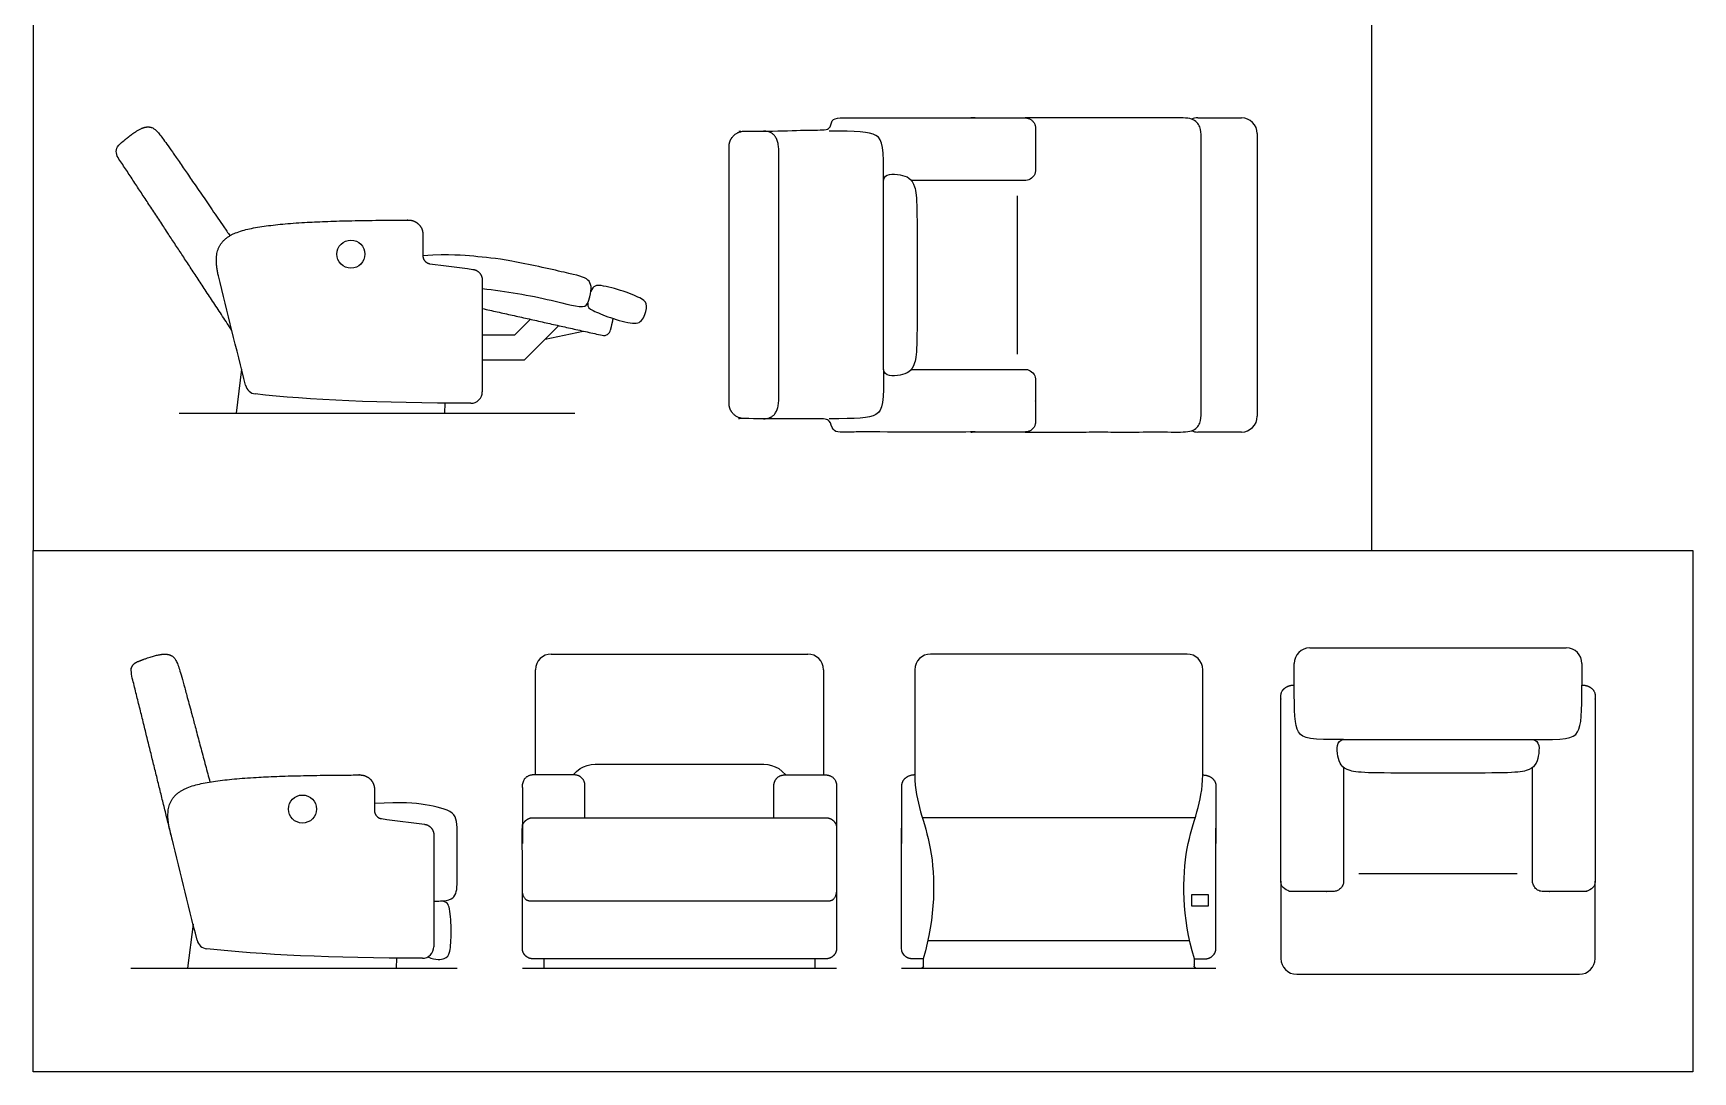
# Model space of a CAD drawing. Header units: millimetres. Extents: x 0 to 36.1, y -0.4 to 14.5.
# Drawn here: x 29.5 to 34.69, y 0.07 to 3.31 of the extents above; entities that cross this region are included whole.
import ezdxf

# ---------------------------------------------------------------- set-up
doc = ezdxf.new("R2010")
doc.units = ezdxf.units.MM
for name, color, linetype, true_color in [('AG-DETAILS', 7, 'Continuous', 0x66ffff), ('AG-DIAGRAM', 7, 'Continuous', 0xfecc66), ('AG-FURNITURE', 7, 'Continuous', 0x66ccff), ('X-VPRT', 6, 'Continuous', 0xff00ff)]:
    doc.layers.add(name, color=color, linetype=linetype, true_color=true_color)

msp = doc.modelspace()

# ---------------------------------------------------------------- linework, layer by layer
at = {"layer": 'AG-DETAILS'}
msp.add_lwpolyline([(33.1201, 0.5886), (33.1732, 0.5886), (33.1732, 0.6223), (33.1201, 0.6223)], close=True, dxfattribs=at)
at = {"layer": 'AG-DIAGRAM'}
msp.add_line((29.9597, 2.1271), (31.1946, 2.1271), dxfattribs=at)
for points in [[(29.8086, 0.3937), (30.8278, 0.3937)], [(31.031, 0.3937), (32.012, 0.3937)], [(32.2152, 0.3937), (33.1963, 0.3937)]]:
    msp.add_lwpolyline(points, dxfattribs=at)
at = {"layer": 'AG-FURNITURE'}
for points in [[(31.8316, 2.17), (31.8316, 2.9451)], [(32.1586, 2.5591), (32.1586, 2.854)], [(32.577, 2.3118), (32.577, 2.8063)], [(32.1586, 2.2641), (32.1586, 2.5591)], [(31.235, 2.4681), (31.2336, 2.4684)], [(31.056, 2.4207), (31.0061, 2.371), (30.9059, 2.371), (30.9059, 2.2944), (31.0378, 2.2944), (31.1446, 2.4009)], [(31.1024, 2.3588), (31.2209, 2.3838)], [(30.1542, 2.2644), (30.1371, 2.1271), (30.7895, 2.1271), (30.7898, 2.1585)], [(33.5951, 1.108), (33.8901, 1.108)], [(33.8901, 1.108), (34.185, 1.108)], [(33.1317, 0.8636), (32.7058, 0.8636), (32.2799, 0.8636)], [(33.6428, 0.6896), (34.1373, 0.6896)], [(31.5215, 0.603), (31.0571, 0.603)], [(31.9859, 0.603), (31.5215, 0.603)], [(30.003, 0.531), (29.9859, 0.3937), (30.6384, 0.3937), (30.6387, 0.4252)], [(33.1145, 0.4789), (32.7058, 0.4789), (32.2971, 0.4789)]]:
    msp.add_lwpolyline(points, dxfattribs=at)
msp.add_lwpolyline([(31.0982, 0.423), (31.0982, 0.3937), (31.9448, 0.3937), (31.9448, 0.423)], close=True, dxfattribs=at)
for centre in [(30.4958, 2.6241), (30.3446, 0.8907)]:
    msp.add_circle(centre, 0.0438, dxfattribs=at)
for centre, radius, start, end in [((33.1396, 3.0005), 0.0491, 90, 112.6859), ((33.2764, 3.0005), 0.0491, 0, 90), ((31.2852, 2.3921), 0.0221, 257.3969, 347.3969), ((30.2014, 2.2231), 0.0359, 193.8502, 263.5261), ((30.87, 2.194), 0.0359, 269.8464, 0), ((33.2764, 2.1176), 0.0491, 270, 0), ((33.1396, 2.1176), 0.0491, 247.3141, 270), ((31.121, 1.326), 0.0488, 90, 180), ((31.922, 1.326), 0.0488, 0, 90), ((32.3053, 1.326), 0.0488, 90, 180), ((33.1063, 1.326), 0.0488, 0, 90), ((33.4896, 1.345), 0.0488, 90, 180), ((34.2905, 1.345), 0.0488, 0, 90), ((30.0502, 0.4897), 0.0359, 193.8502, 263.5261), ((30.7189, 0.4606), 0.0359, 269.8464, 0), ((33.4486, 0.4238), 0.0491, 180, 270), ((34.3315, 0.4238), 0.0491, 270, 0)]:
    msp.add_arc(centre, radius, start, end, dxfattribs=at)
for points, weights, degree, knots in [([(30.1243, 2.3854), (29.9649, 2.6278), (29.8676, 2.7758), (29.7681, 2.9268), (29.7592, 2.9403), (29.7614, 2.9563), (29.7735, 2.9669), (29.8291, 3.0161), (29.8753, 3.0309), (29.9033, 2.9952), (30.0449, 2.7883), (30.1179, 2.6818)], [1, 1, 1, 1, 0.837036326918, 0.837036326918, 1, 1, 1, 1, 1, 1], 3, [0, 0, 0, 0, 1.743458, 1.743458, 1.743458, 1.888454, 1.888454, 1.888454, 2.49769, 3.174852, 3.730561, 3.730561, 3.730561, 3.730561]), ([(32.246, 2.2641), (32.5758, 2.2641), (32.6008, 2.2641), (32.6335, 2.2641), (32.6335, 2.2314), (32.6335, 2.1663), (32.6335, 2.1012), (32.6335, 2.0685), (32.6008, 2.0685), (32.5617, 2.0685), (32.1222, 2.0685), (32.0479, 2.0685), (32.0213, 2.0685), (31.9886, 2.0685), (31.9886, 2.1098), (31.9551, 2.1098), (31.7252, 2.1098), (31.6763, 2.1098), (31.6763, 2.1586), (31.6763, 2.3588), (31.6763, 2.5591), (31.6763, 2.7593), (31.6763, 2.9595), (31.6763, 3.0084), (31.7252, 3.0084), (31.9551, 3.0084), (31.9886, 3.0169), (31.9886, 3.0496), (32.0213, 3.0496), (32.0479, 3.0496), (32.1222, 3.0496), (32.5617, 3.0496), (32.6008, 3.0496), (32.6335, 3.0496), (32.6335, 3.0169), (32.6335, 2.9518), (32.6335, 2.8867), (32.6335, 2.854), (32.6008, 2.854), (32.5758, 2.854), (32.246, 2.854)], [1, 1, 1, 0.707106781187, 1, 1, 1, 0.707106781187, 1, 1, 1, 1, 1, 0.707106781187, 1, 1, 1, 0.707106781187, 1, 1, 1, 1, 1, 0.707106781187, 1, 1, 1, 0.707106781187, 1, 1, 1, 1, 1, 0.707106781187, 1, 1, 1, 0.707106781187, 1, 1, 1], 2, [2.476583, 2.476583, 2.476583, 2.640494, 2.640494, 2.809025, 2.809025, 3.236226, 3.236226, 3.404758, 3.404758, 3.661151, 3.661151, 3.835471, 3.835471, 4.032038, 4.032038, 4.25206, 4.25206, 4.503625, 4.503625, 5.817568, 5.817568, 7.13151, 7.13151, 7.383075, 7.383075, 7.631133, 7.631133, 7.799664, 7.799664, 7.973984, 7.973984, 8.230378, 8.230378, 8.398909, 8.398909, 8.82611, 8.82611, 8.994642, 8.994642, 9.158553, 9.158553, 9.158553]), ([(32.6008, 2.0685), (32.7218, 2.0685), (33.1017, 2.0685), (33.1508, 2.0685), (33.1508, 2.1176), (33.1508, 2.3383), (33.1508, 2.5591), (33.1508, 2.7798), (33.1508, 3.0005), (33.1508, 3.0496), (33.1017, 3.0496), (32.7218, 3.0496), (32.6008, 3.0496)], [1, 1, 1, 0.707106781187, 1, 1, 1, 1, 1, 0.707106781187, 1, 1, 1], 2, [-2.564557, -2.564557, -2.564557, -1.770543, -1.770543, -1.517381, -1.517381, -0.069174, -0.069174, 1.379033, 1.379033, 1.632195, 1.632195, 2.426209, 2.426209, 2.426209]), ([(30.0822, 2.5564), (30.054, 2.6707), (30.1809, 2.7201), (30.452, 2.7295), (30.6753, 2.7306), (30.6874, 2.7307), (30.6986, 2.7261), (30.7072, 2.7175), (30.7158, 2.7089), (30.7205, 2.6977), (30.7205, 2.6856)], [1, 1, 1, 1, 1, 0.948927507224, 0.948927507224, 1, 0.948927507224, 0.948927507224, 1], 3, [8.647768, 8.647768, 8.647768, 8.647768, 9.951081, 11.174032, 11.174032, 11.174032, 11.290336, 11.290336, 11.290336, 11.40664, 11.40664, 11.40664, 11.40664]), ([(29.938, 0.7948), (29.8956, 0.9668), (29.8532, 1.1388), (29.8098, 1.3143), (29.8059, 1.33), (29.8133, 1.3443), (29.8282, 1.3504), (29.8971, 1.3782), (29.9455, 1.3767), (29.9603, 1.3332), (30.027, 1.0822), (30.0556, 0.9751)], [1, 1, 1, 1, 0.837036326918, 0.837036326918, 1, 1, 1, 1, 1, 1], 3, [0, 0, 0, 0, 1.743458, 1.743458, 1.743458, 1.888454, 1.888454, 1.888454, 2.49769, 3.174852, 3.754008, 3.754008, 3.754008, 3.754008]), ([(33.5951, 1.0206), (33.5951, 0.6908), (33.5951, 0.6658), (33.5951, 0.6331), (33.5624, 0.6331), (33.4973, 0.6331), (33.4322, 0.6331), (33.3995, 0.6331), (33.3995, 0.6658), (33.3995, 0.7049), (33.3995, 1.1443), (33.3995, 1.2187), (33.3995, 1.2453), (33.3995, 1.278), (33.4408, 1.278)], [1, 1, 1, 0.707106781187, 1, 1, 1, 0.707106781187, 1, 1, 1, 1, 1, 0.707106781187, 1], 2, [2.476583, 2.476583, 2.476583, 2.643502, 2.643502, 2.815127, 2.815127, 3.25017, 3.25017, 3.421794, 3.421794, 3.682894, 3.682894, 3.860414, 3.860414, 4.032038, 4.032038, 4.032038]), ([(34.3393, 1.278), (34.3806, 1.278), (34.3806, 1.2453), (34.3806, 1.2187), (34.3806, 1.1443), (34.3806, 0.7049), (34.3806, 0.6658), (34.3806, 0.6331), (34.3479, 0.6331), (34.2828, 0.6331), (34.2177, 0.6331), (34.185, 0.6331), (34.185, 0.6658), (34.185, 0.6908), (34.185, 1.0206)], [1, 0.707106781187, 1, 1, 1, 1, 1, 0.707106781187, 1, 1, 1, 0.707106781187, 1, 1, 1], 2, [7.603097, 7.603097, 7.603097, 7.774722, 7.774722, 7.952241, 7.952241, 8.213341, 8.213341, 8.384966, 8.384966, 8.820008, 8.820008, 8.991633, 8.991633, 9.158553, 9.158553, 9.158553]), ([(29.931, 0.823), (29.9028, 0.9374), (30.0298, 0.9867), (30.3008, 0.9961), (30.5241, 0.9972), (30.5362, 0.9973), (30.5475, 0.9927), (30.5561, 0.9841), (30.5647, 0.9756), (30.5693, 0.9644), (30.5693, 0.9522)], [1, 1, 1, 1, 1, 0.948927507224, 0.948927507224, 1, 0.948927507224, 0.948927507224, 1], 3, [8.647768, 8.647768, 8.647768, 8.647768, 9.951081, 11.174032, 11.174032, 11.174032, 11.290336, 11.290336, 11.290336, 11.40664, 11.40664, 11.40664, 11.40664]), ([(31.2266, 0.8636), (31.2266, 0.938), (31.2266, 0.9645), (31.2266, 0.9972), (31.1939, 0.9972), (31.1288, 0.9972), (31.0637, 0.9972), (31.031, 0.9972), (31.031, 0.9645), (31.031, 0.9255), (31.031, 0.783)], [1, 1, 1, 0.707106781187, 1, 1, 1, 0.707106781187, 1, 1, 1], 2, [1.271229, 1.271229, 1.271229, 1.445544, 1.445544, 1.614071, 1.614071, 2.04126, 2.04126, 2.209787, 2.209787, 2.466174, 2.466174, 2.466174]), ([(31.8164, 0.8636), (31.8164, 0.938), (31.8164, 0.9645), (31.8164, 0.9972), (31.8491, 0.9972), (31.9142, 0.9972), (31.9793, 0.9972), (32.012, 0.9972), (32.012, 0.9645), (32.012, 0.9255), (32.012, 0.783)], [1, 1, 1, 0.707106781187, 1, 1, 1, 0.707106781187, 1, 1, 1], 2, [1.271229, 1.271229, 1.271229, 1.445544, 1.445544, 1.614071, 1.614071, 2.04126, 2.04126, 2.209787, 2.209787, 2.466174, 2.466174, 2.466174]), ([(32.2565, 0.9972), (32.2152, 0.9972), (32.2152, 0.9645), (32.2152, 0.9255), (32.2152, 0.783)], [1, 0.707106781187, 1, 1, 1], 2, [2.0132667, 2.0132667, 2.0132667, 2.1928963, 2.1928963, 2.4661741, 2.4661741, 2.4661741]), ([(33.1551, 0.9972), (33.1963, 0.9972), (33.1963, 0.9645), (33.1963, 0.9255), (33.1963, 0.783)], [1, 0.707106781187, 1, 1, 1], 2, [2.0132667, 2.0132667, 2.0132667, 2.1928963, 2.1928963, 2.4661741, 2.4661741, 2.4661741]), ([(31.5215, 0.423), (31.1216, 0.423), (31.0637, 0.423), (31.031, 0.423), (31.031, 0.4557), (31.031, 0.4947), (31.031, 0.8309), (31.031, 0.8636), (31.0637, 0.8636), (31.1216, 0.8636), (31.5215, 0.8636)], [1, 1, 1, 0.707106781187, 1, 1, 1, 0.707106781187, 1, 1, 1], 2, [-0.30801, -0.30801, -0.30801, 0.071926, 0.071926, 0.240453, 0.240453, 0.49684, 0.49684, 0.665367, 0.665367, 1.045303, 1.045303, 1.045303]), ([(31.5215, 0.8636), (31.9214, 0.8636), (31.9793, 0.8636), (32.012, 0.8636), (32.012, 0.8309), (32.012, 0.4947), (32.012, 0.4557), (32.012, 0.423), (31.9793, 0.423), (31.9214, 0.423), (31.5215, 0.423)], [1, 1, 1, 0.707106781187, 1, 1, 1, 0.707106781187, 1, 1, 1], 2, [-1.661324, -1.661324, -1.661324, -1.281387, -1.281387, -1.112861, -1.112861, -0.856474, -0.856474, -0.687947, -0.687947, -0.30801, -0.30801, -0.30801]), ([(32.2825, 0.423), (32.259, 0.423), (32.2479, 0.423), (32.2152, 0.423), (32.2152, 0.4557), (32.2152, 0.4947), (32.2152, 0.8309)], [1, 1, 1, 0.707106781187, 1, 1, 1], 2, [-0.0005582, -0.0005582, -0.0005582, 0.0719261, 0.0719261, 0.2404529, 0.2404529, 0.4968398, 0.4968398, 0.4968398]), ([(33.1291, 0.423), (33.1526, 0.423), (33.1636, 0.423), (33.1963, 0.423), (33.1963, 0.4557), (33.1963, 0.4947), (33.1963, 0.8309)], [1, 1, 1, 0.707106781187, 1, 1, 1], 2, [-0.0005582, -0.0005582, -0.0005582, 0.0719261, 0.0719261, 0.2404529, 0.2404529, 0.4968398, 0.4968398, 0.4968398])]:
    msp.add_rational_spline(points, weights, degree=degree, knots=knots, dxfattribs=at)
for points, degree in [([(31.8316, 2.9451), (31.8316, 3.0084), (31.784, 3.0084)], 2), ([(33.1396, 3.0496), (33.208, 3.0496), (33.2764, 3.0496)], 2), ([(33.3255, 3.0005), (33.3255, 2.5591), (33.3255, 2.1176)], 2), ([(32.1586, 2.854), (32.161, 2.8774), (32.2161, 2.8747), (32.2637, 2.854), (32.2637, 2.76), (32.2637, 2.5591)], 3), ([(30.7205, 2.6856), (30.7205, 2.6707), (30.7205, 2.645), (30.7205, 2.6193)], 3), ([(30.7426, 2.5941), (30.7872, 2.5882), (30.8318, 2.5824), (30.8764, 2.5766)], 3), ([(30.1665, 2.2145), (30.1384, 2.3284), (30.1103, 2.4424), (30.0822, 2.5564)], 3), ([(30.9059, 2.5429), (30.9059, 2.4266), (30.9059, 2.3103), (30.9059, 2.194)], 3), ([(32.2637, 2.5591), (32.2637, 2.3581), (32.2637, 2.2641), (32.2161, 2.2434), (32.161, 2.2407), (32.1586, 2.2641)], 3), ([(30.9059, 2.4542), (31.0932, 2.4124), (31.2804, 2.3705)], 2), ([(31.3068, 2.3873), (31.3108, 2.4051), (31.3148, 2.423)], 2), ([(30.8699, 2.1581), (30.587, 2.1588), (30.3628, 2.1686), (30.1973, 2.1874)], 3), ([(31.784, 2.1098), (31.8316, 2.1098), (31.8316, 2.173)], 2), ([(33.2764, 2.0685), (33.208, 2.0685), (33.1396, 2.0685)], 2), ([(31.121, 1.3748), (31.3213, 1.3748), (31.5215, 1.3748)], 2), ([(31.5215, 1.3748), (31.7218, 1.3748), (31.922, 1.3748)], 2), ([(32.7058, 1.3748), (32.5055, 1.3748), (32.3053, 1.3748)], 2), ([(33.1063, 1.3748), (32.906, 1.3748), (32.7058, 1.3748)], 2), ([(33.4896, 1.3938), (33.6898, 1.3938), (33.8901, 1.3938)], 2), ([(33.8901, 1.3938), (34.0903, 1.3938), (34.2905, 1.3938)], 2), ([(31.0722, 0.9972), (31.0722, 1.1616), (31.0722, 1.326)], 2), ([(31.9708, 1.326), (31.9708, 1.1616), (31.9708, 0.9972)], 2), ([(32.2565, 1.326), (32.2565, 1.1616), (32.2565, 0.9972)], 2), ([(33.1551, 0.9972), (33.1551, 1.1616), (33.1551, 1.326)], 2), ([(33.4408, 1.278), (33.4408, 1.3115), (33.4408, 1.345)], 2), ([(34.3394, 1.345), (34.3394, 1.3115), (34.3393, 1.278)], 2), ([(33.8901, 1.0029), (33.6891, 1.0029), (33.5951, 1.0029), (33.5744, 1.0505), (33.5717, 1.1056), (33.5951, 1.108)], 3), ([(34.185, 1.108), (34.2084, 1.1056), (34.2057, 1.0505), (34.185, 1.0029), (34.091, 1.0029), (33.8901, 1.0029)], 3), ([(31.1895, 0.9972), (31.2191, 1.0312), (31.2725, 1.0312), (31.3804, 1.0312), (31.5215, 1.0312)], 3), ([(31.5215, 1.0312), (31.6627, 1.0312), (31.7705, 1.0312), (31.8239, 1.0312), (31.8535, 0.9972)], 3), ([(32.2565, 0.9972), (32.2565, 0.9083), (32.3203, 0.8036), (32.3217, 0.553), (32.2825, 0.423)], 3), ([(33.1291, 0.423), (33.0899, 0.553), (33.0912, 0.8036), (33.1551, 0.9083), (33.1551, 0.9972)], 3), ([(30.5693, 0.9522), (30.5693, 0.9373), (30.5693, 0.9116), (30.5693, 0.886)], 3), ([(30.7548, 0.6025), (30.7991, 0.6025), (30.8278, 0.6146), (30.8278, 0.6742), (30.8278, 0.8241), (30.8278, 0.8843), (30.7294, 0.9056), (30.6576, 0.9131), (30.5693, 0.9081)], 3), ([(30.5915, 0.8607), (30.6361, 0.8549), (30.6806, 0.849), (30.7252, 0.8432)], 3), ([(30.0153, 0.4811), (29.9872, 0.5951), (29.9591, 0.7091), (29.931, 0.823)], 3), ([(30.7548, 0.8095), (30.7548, 0.6932), (30.7548, 0.5769), (30.7548, 0.4606)], 3), ([(31.0571, 0.603), (31.031, 0.603), (31.031, 0.6433)], 2), ([(32.012, 0.6433), (32.012, 0.603), (31.9859, 0.603)], 2), ([(33.3995, 0.6658), (33.3995, 0.5448), (33.3995, 0.4238)], 2), ([(34.3806, 0.4238), (34.3806, 0.5448), (34.3806, 0.6658)], 2), ([(30.7188, 0.4247), (30.4359, 0.4255), (30.2117, 0.4352), (30.0462, 0.454)], 3), ([(33.4486, 0.3747), (33.6694, 0.3747), (33.8901, 0.3747)], 2), ([(33.8901, 0.3747), (34.1108, 0.3747), (34.3315, 0.3747)], 2)]:
    msp.add_open_spline(points, degree=degree, dxfattribs=at)
for points, degree, knots in [([(32.1586, 2.854), (32.1586, 2.9543), (32.1586, 3.005), (32.0747, 3.0082), (31.9886, 3.0083)], 3, [0, 0, 0, 0, 0.596259, 1.119041, 1.119041, 1.119041, 1.119041]), ([(30.9059, 2.5166), (30.9807, 2.508), (31.1008, 2.4885), (31.2273, 2.451), (31.2356, 2.47), (31.2492, 2.518), (31.2438, 2.5486), (31.1856, 2.5618), (30.9809, 2.6086), (30.8805, 2.6167), (30.8087, 2.6243), (30.7205, 2.6193)], 3, [0, 0, 0, 0, 0.86444, 1.432391, 1.675712, 1.675712, 2.007234, 2.338757, 2.67028, 3.001803, 3.333326, 3.333326, 3.333326, 3.333326]), ([(31.2352, 2.4714), (31.234, 2.4577), (31.246, 2.4498), (31.3022, 2.4256), (31.3844, 2.4021), (31.4007, 2.4112), (31.4168, 2.4396), (31.4211, 2.4666), (31.4115, 2.4833), (31.3487, 2.5085), (31.2762, 2.5288), (31.2517, 2.5267), (31.245, 2.5068)], 3, [0, 0, 0, 0, 0.163432, 0.326863, 0.490295, 0.653726, 0.653726, 0.8135, 0.99433, 1.175159, 1.355989, 1.494207, 1.494207, 1.494207, 1.494207]), ([(32.1586, 2.2641), (32.1586, 2.1638), (32.1586, 2.1131), (32.0747, 2.11), (31.9886, 2.1098)], 3, [0, 0, 0, 0, 0.596259, 1.119041, 1.119041, 1.119041, 1.119041]), ([(33.5951, 1.108), (33.4948, 1.108), (33.4441, 1.108), (33.441, 1.1919), (33.4408, 1.278)], 3, [0, 0, 0, 0, 0.596259, 1.119041, 1.119041, 1.119041, 1.119041]), ([(34.185, 1.108), (34.2853, 1.108), (34.336, 1.108), (34.3392, 1.1919), (34.3393, 1.278)], 3, [0, 0, 0, 0, 0.596259, 1.119041, 1.119041, 1.119041, 1.119041]), ([(30.7355, 0.4288), (30.7627, 0.4182), (30.7926, 0.4227), (30.8059, 0.4376), (30.81, 0.5052), (30.8063, 0.5803), (30.7965, 0.603), (30.7755, 0.603)], 3, [0, 0, 0, 0, 0.1808295, 0.3616589, 0.5424884, 0.7233178, 0.8615358, 0.8615358, 0.8615358, 0.8615358]), ([(32.2825, 0.423), (32.2825, 0.4083), (32.2825, 0.3937), (32.4941, 0.3937), (32.7058, 0.3937)], 2, [14.437964, 14.437964, 14.437964, 15.228294, 15.228294, 15.922674, 15.922674, 15.922674]), ([(32.7058, 0.3937), (32.9174, 0.3937), (33.1291, 0.3937), (33.1291, 0.4083), (33.1291, 0.423)], 2, [15.922674, 15.922674, 15.922674, 16.617054, 16.617054, 17.407384, 17.407384, 17.407384])]:
    msp.add_open_spline(points, degree=degree, knots=knots, dxfattribs=at)
for points, weights in [([(30.7205, 2.6193), (30.7205, 2.6059), (30.7293, 2.5958), (30.7426, 2.5941)], [1, 0.834411266866, 0.834411266866, 1]), ([(30.8764, 2.5766), (30.8941, 2.5742), (30.9059, 2.5608), (30.9059, 2.5429)], [1, 0.834411266801, 0.834411266801, 1]), ([(30.5693, 0.886), (30.5693, 0.8725), (30.5782, 0.8625), (30.5915, 0.8607)], [1, 0.834411266866, 0.834411266866, 1]), ([(30.7252, 0.8432), (30.743, 0.8409), (30.7548, 0.8274), (30.7548, 0.8095)], [1, 0.834411266801, 0.834411266801, 1])]:
    msp.add_rational_spline(points, weights, degree=3, dxfattribs=at)
at = {"layer": 'X-VPRT'}
for points in [[(29.5038, 3.3826), (29.5038, 1.6986), (33.683, 1.6986), (33.683, 3.3826)], [(34.6854, 1.6986), (34.6854, 0.0699), (29.5038, 0.0699), (29.5038, 1.6986)]]:
    msp.add_lwpolyline(points, close=True, dxfattribs=at)

doc.saveas('drawing.dxf')
